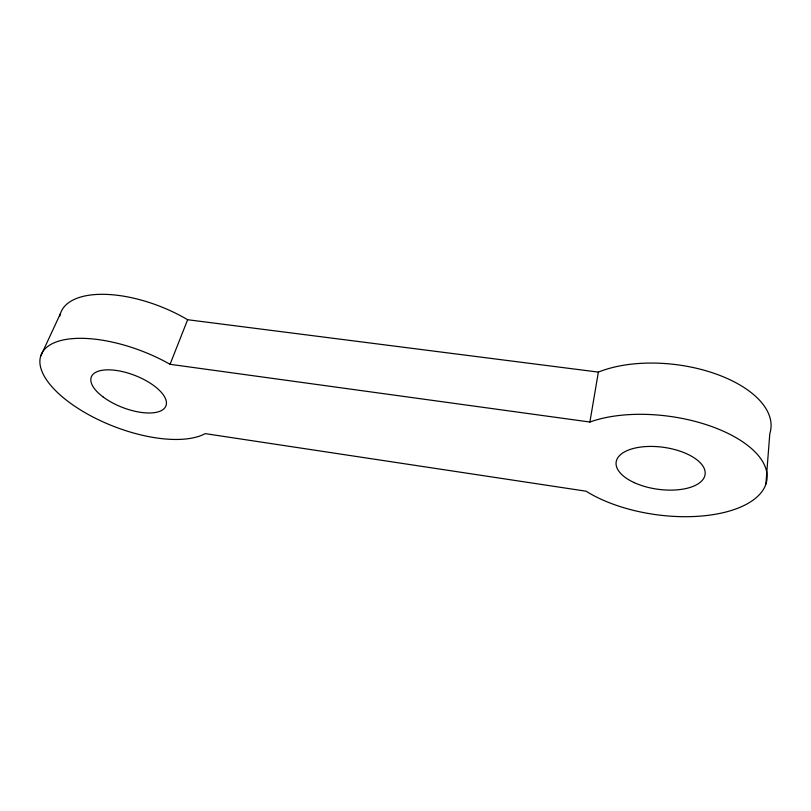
<?xml version="1.0" encoding="UTF-8"?>
<svg xmlns="http://www.w3.org/2000/svg" width="811" height="811" viewBox="0 0 811 811"><rect width="100%" height="100%" fill="white"/><g stroke="black" fill="none" stroke-linecap="round" stroke-linejoin="round"><path stroke-width="1.22" d="M765.878 484.177L769.801 433.652A102.47 52.046 7 0 0 716.265 374.094A102.47 52.046 7 0 0 598.366 372.107L187.645 319.727A91.501 42.375 21.8 0 0 59.781 316.118M589.891 422.034A105.055 49.633 7.8 0 1 738.132 438.903A105.055 49.633 7.8 0 1 734.229 509.521A105.055 49.633 7.8 0 1 586.059 491.192L205.193 433.621A93.579 40.205 21.3 0 1 85.277 412.799A93.579 40.205 21.3 0 1 50.667 344.533A93.579 40.205 21.3 0 1 170.046 364.301L589.891 422.034L598.366 372.107M170.046 364.301L187.645 319.727M40.55 356.445L60.298 313.918M102.926 396.822A40.023 17.163 21.2 0 0 165.495 406.828A40.023 17.163 21.2 0 0 117.423 370.617A40.023 17.163 21.2 0 0 102.926 396.822M634.192 482.606A44.909 21.167 7.9 0 0 704.931 475.358A44.909 21.167 7.9 0 0 642.758 446.82A44.909 21.167 7.9 0 0 634.192 482.606"/></g></svg>
